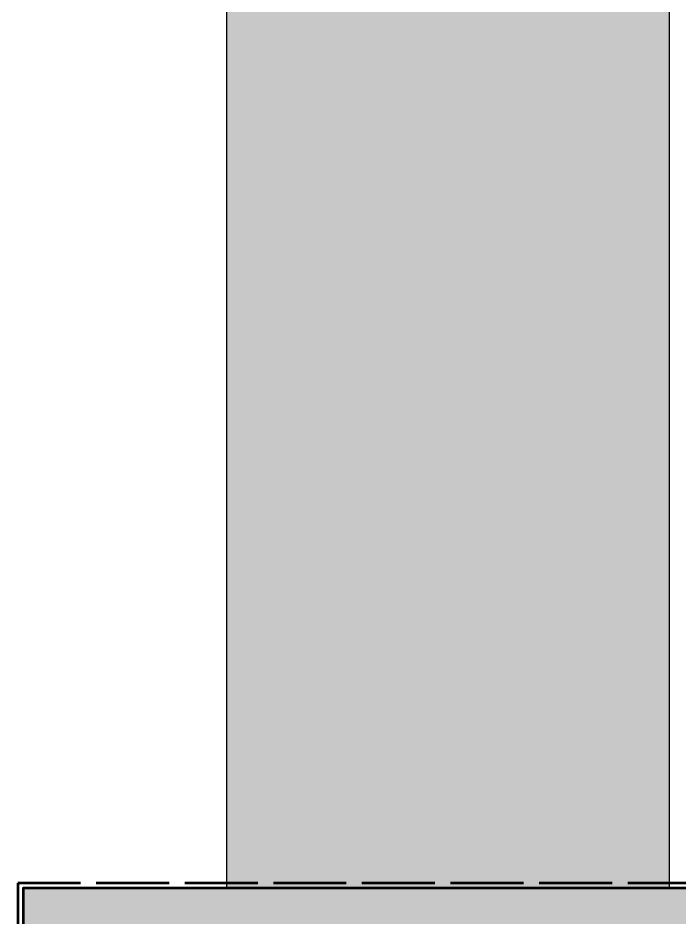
# Model space of a CAD drawing. Header units: millimetres. Extents: x -1212 to 2307, y -853 to 3179.
# Drawn here: x -7 to 889, y 740 to 1959 of the extents above; entities that cross this region are included whole.
import ezdxf

# ---------------------------------------------------------------- set-up
doc = ezdxf.new("R2010")
doc.units = ezdxf.units.MM
doc.linetypes.add('DASH_99_21', pattern=[119.944444, 98.777778, -21.166667])
for name, color, linetype in [('GEOFAB', 5, 'Continuous'), ('MANHOLES', 7, 'Continuous'), ('MODULE_ART', 7, 'Continuous'), ('TANK', 7, 'Continuous')]:
    doc.layers.add(name, color=color, linetype=linetype)

# ---------------------------------------------------------------- blocks, each defined once
blk = doc.blocks.new('atlancube_face')
at = {"true_color": 0x000000}
blk.add_solid([(-1.8, -1.8), (1151.8, -1.8), (-1.8, 781.8), (1151.8, 781.8)], dxfattribs=at)

msp = doc.modelspace()

# ---------------------------------------------------------------- linework, layer by layer
at = {"layer": 'GEOFAB', "color": 5, "linetype": 'DASH_99_21', "lineweight": 53}
msp.add_lwpolyline([(-7.1, -7.1), (1157.1, -7.1), (1157.1, 787.1), (-7.1, 787.1)], close=True, dxfattribs=at)
at = {"layer": 'MANHOLES', "lineweight": 30}
msp.add_lwpolyline([(275, 780), (875, 780), (875, 2780), (275, 2780)], close=True, dxfattribs=at)
msp.add_lwpolyline([(275, 780), (875, 780), (875, 2780), (275, 2780)], close=True, dxfattribs=at)
msp.add_lwpolyline([(275, 780), (875, 780), (875, 2780), (275, 2780)], close=True, dxfattribs=at)
msp.add_lwpolyline([(275, 780), (875, 780), (875, 2780), (275, 2780)], close=True, dxfattribs=at)
at = {"layer": 'MANHOLES', "true_color": 0xb8b8b8}
msp.add_solid([(275, 780), (875, 780), (275, 2780), (875, 2780)], dxfattribs=at)
msp.add_solid([(275, 780), (875, 780), (275, 2780), (875, 2780)], dxfattribs=at)
msp.add_solid([(275, 780), (875, 780), (275, 2780), (875, 2780)], dxfattribs=at)
msp.add_solid([(275, 780), (875, 780), (275, 2780), (875, 2780)], dxfattribs=at)
at = {"layer": 'TANK', "lineweight": 53}
msp.add_lwpolyline([(0, 0), (1150, 0), (1150, 780), (0, 780)], close=True, dxfattribs=at)

# ---------------------------------------------------------------- block references
at = {"layer": 'MODULE_ART'}
msp.add_blockref('atlancube_face', (0, 0), dxfattribs=at)

doc.saveas('drawing.dxf')
